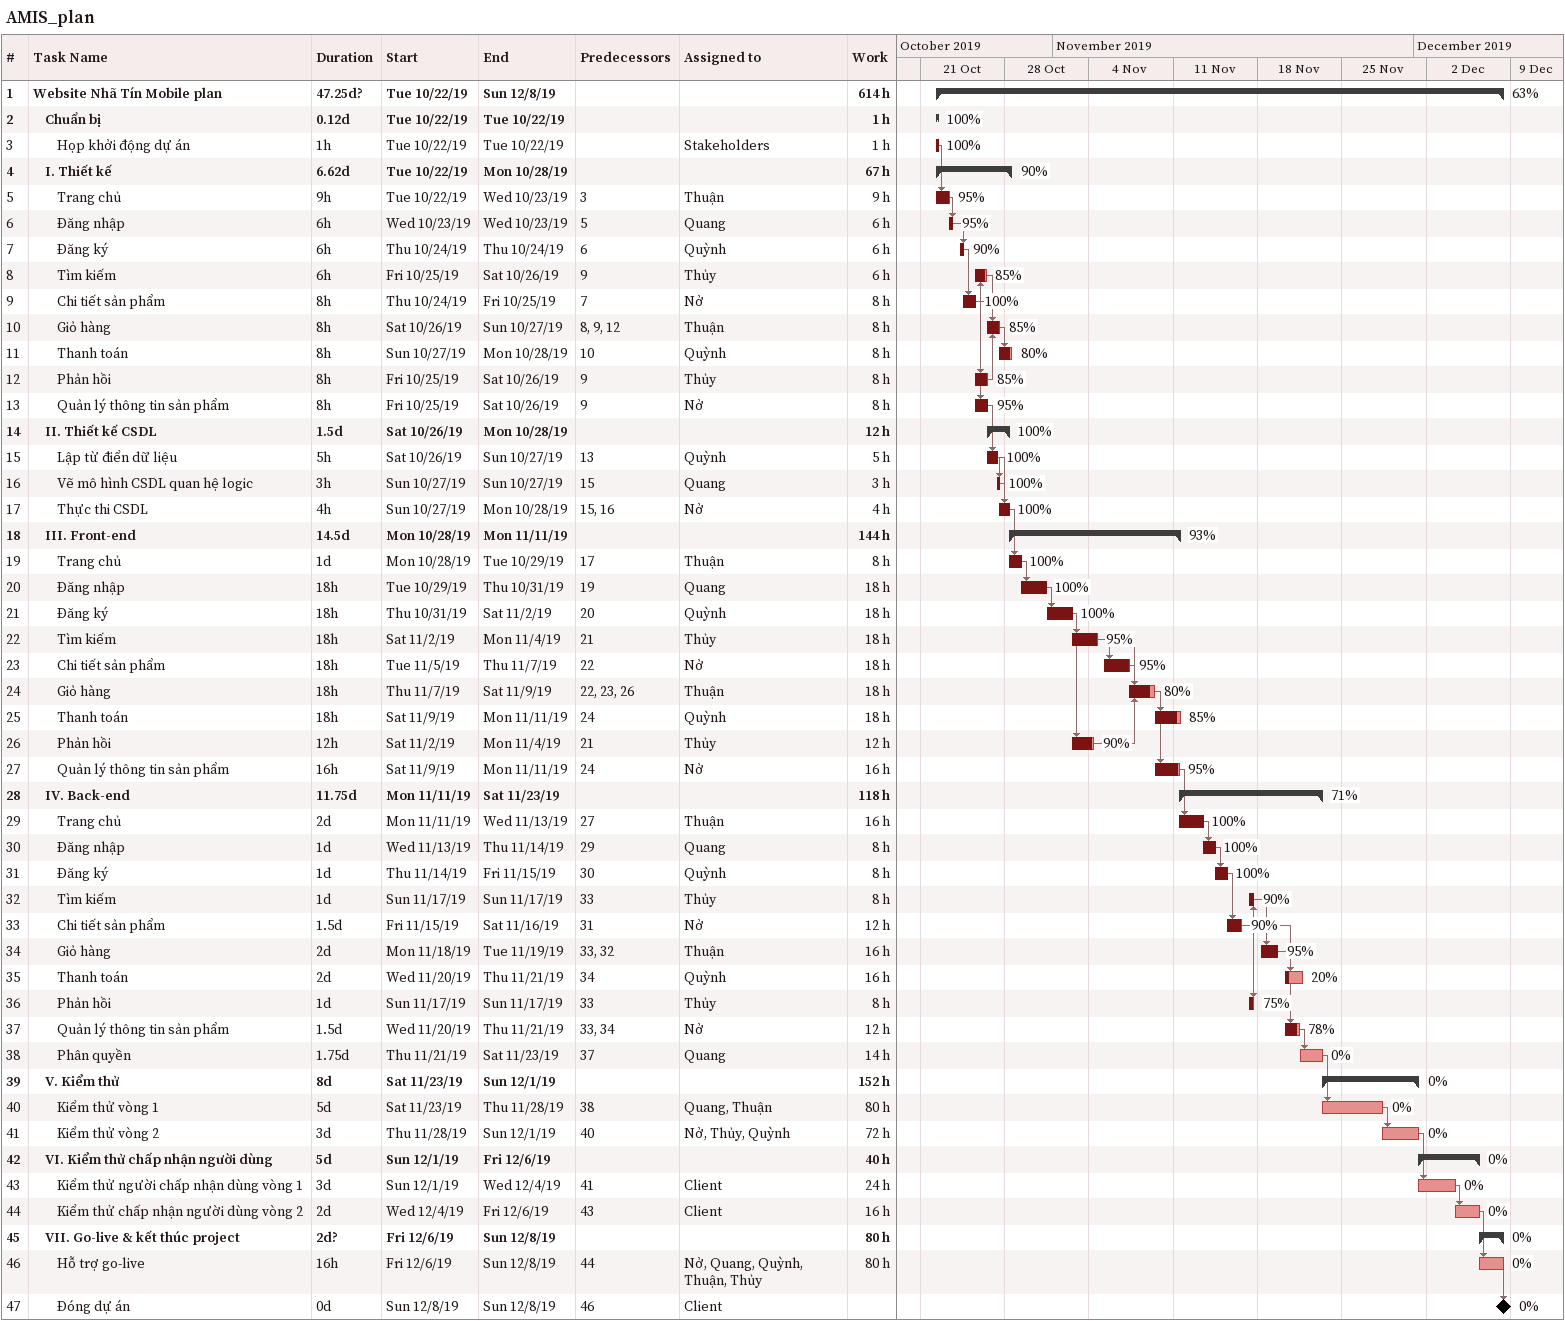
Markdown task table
AMIS_plan

| ID | Level | Task | Duration | Start | Finish | Predecessors | Resources | % complete | Work (h) |
|---|---|---|---|---|---|---|---|---|---|
| 1 | 1 | **Website Nhã Tín Mobile plan** | 47.25d? | 2019-10-22 | 2019-12-08 |  |  | 63 | 614 |
| 2 | 2 | **Chuẩn bị** | 0.12d | 2019-10-22 | 2019-10-22 |  |  | 100 | 1 |
| 3 | 3 | Họp khởi động dự án | 1h | 2019-10-22 | 2019-10-22 |  | Stakeholders | 100 | 1 |
| 4 | 2 | **I. Thiết kế** | 6.62d | 2019-10-22 | 2019-10-28 |  |  | 90 | 67 |
| 5 | 3 | Trang chủ | 9h | 2019-10-22 | 2019-10-23 | 3 | Thuận | 95 | 9 |
| 6 | 3 | Đăng nhập | 6h | 2019-10-23 | 2019-10-23 | 5 | Quang | 95 | 6 |
| 7 | 3 | Đăng ký | 6h | 2019-10-24 | 2019-10-24 | 6 | Quỳnh | 90 | 6 |
| 8 | 3 | Tìm kiếm | 6h | 2019-10-25 | 2019-10-26 | 9 | Thủy | 85 | 6 |
| 9 | 3 | Chi tiết sản phẩm | 8h | 2019-10-24 | 2019-10-25 | 7 | Nở | 100 | 8 |
| 10 | 3 | Giỏ hàng | 8h | 2019-10-26 | 2019-10-27 | 8, 9, 12 | Thuận | 85 | 8 |
| 11 | 3 | Thanh toán | 8h | 2019-10-27 | 2019-10-28 | 10 | Quỳnh | 80 | 8 |
| 12 | 3 | Phản hồi | 8h | 2019-10-25 | 2019-10-26 | 9 | Thủy | 85 | 8 |
| 13 | 3 | Quản lý thông tin sản phẩm | 8h | 2019-10-25 | 2019-10-26 | 9 | Nở | 95 | 8 |
| 14 | 2 | **II. Thiết kế CSDL** | 1.5d | 2019-10-26 | 2019-10-28 |  |  | 100 | 12 |
| 15 | 3 | Lập từ điển dữ liệu | 5h | 2019-10-26 | 2019-10-27 | 13 | Quỳnh | 100 | 5 |
| 16 | 3 | Vẽ mô hình CSDL quan hệ logic | 3h | 2019-10-27 | 2019-10-27 | 15 | Quang | 100 | 3 |
| 17 | 3 | Thực thi CSDL | 4h | 2019-10-27 | 2019-10-28 | 15, 16 | Nở | 100 | 4 |
| 18 | 2 | **III. Front-end** | 14.5d | 2019-10-28 | 2019-11-11 |  |  | 93 | 144 |
| 19 | 3 | Trang chủ | 1d | 2019-10-28 | 2019-10-29 | 17 | Thuận | 100 | 8 |
| 20 | 3 | Đăng nhập | 18h | 2019-10-29 | 2019-10-31 | 19 | Quang | 100 | 18 |
| 21 | 3 | Đăng ký | 18h | 2019-10-31 | 2019-11-02 | 20 | Quỳnh | 100 | 18 |
| 22 | 3 | Tìm kiếm | 18h | 2019-11-02 | 2019-11-04 | 21 | Thủy | 95 | 18 |
| 23 | 3 | Chi tiết sản phẩm | 18h | 2019-11-05 | 2019-11-07 | 22 | Nở | 95 | 18 |
| 24 | 3 | Giỏ hàng | 18h | 2019-11-07 | 2019-11-09 | 22, 23, 26 | Thuận | 80 | 18 |
| 25 | 3 | Thanh toán | 18h | 2019-11-09 | 2019-11-11 | 24 | Quỳnh | 85 | 18 |
| 26 | 3 | Phản hồi | 12h | 2019-11-02 | 2019-11-04 | 21 | Thủy | 90 | 12 |
| 27 | 3 | Quản lý thông tin sản phẩm | 16h | 2019-11-09 | 2019-11-11 | 24 | Nở | 95 | 16 |
| 28 | 2 | **IV. Back-end** | 11.75d | 2019-11-11 | 2019-11-23 |  |  | 71 | 118 |
| 29 | 3 | Trang chủ | 2d | 2019-11-11 | 2019-11-13 | 27 | Thuận | 100 | 16 |
| 30 | 3 | Đăng nhập | 1d | 2019-11-13 | 2019-11-14 | 29 | Quang | 100 | 8 |
| 31 | 3 | Đăng ký | 1d | 2019-11-14 | 2019-11-15 | 30 | Quỳnh | 100 | 8 |
| 32 | 3 | Tìm kiếm | 1d | 2019-11-17 | 2019-11-17 | 33 | Thủy | 90 | 8 |
| 33 | 3 | Chi tiết sản phẩm | 1.5d | 2019-11-15 | 2019-11-16 | 31 | Nở | 90 | 12 |
| 34 | 3 | Giỏ hàng | 2d | 2019-11-18 | 2019-11-19 | 33, 32 | Thuận | 95 | 16 |
| 35 | 3 | Thanh toán | 2d | 2019-11-20 | 2019-11-21 | 34 | Quỳnh | 20 | 16 |
| 36 | 3 | Phản hồi | 1d | 2019-11-17 | 2019-11-17 | 33 | Thủy | 75 | 8 |
| 37 | 3 | Quản lý thông tin sản phẩm | 1.5d | 2019-11-20 | 2019-11-21 | 33, 34 | Nở | 78 | 12 |
| 38 | 3 | Phân quyền | 1.75d | 2019-11-21 | 2019-11-23 | 37 | Quang | 0 | 14 |
| 39 | 2 | **V. Kiểm thử** | 8d | 2019-11-23 | 2019-12-01 |  |  | 0 | 152 |
| 40 | 3 | Kiểm thử vòng 1 | 5d | 2019-11-23 | 2019-11-28 | 38 | Quang, Thuận | 0 | 80 |
| 41 | 3 | Kiểm thử vòng 2 | 3d | 2019-11-28 | 2019-12-01 | 40 | Nở, Thủy, Quỳnh | 0 | 72 |
| 42 | 2 | **VI. Kiểm thử chấp nhận người dùng** | 5d | 2019-12-01 | 2019-12-06 |  |  | 0 | 40 |
| 43 | 3 | Kiểm thử người chấp nhận dùng vòng 1 | 3d | 2019-12-01 | 2019-12-04 | 41 | Client | 0 | 24 |
| 44 | 3 | Kiểm thử chấp nhận người dùng vòng 2 | 2d | 2019-12-04 | 2019-12-06 | 43 | Client | 0 | 16 |
| 45 | 2 | **VII. Go-live & kết thúc project** | 2d? | 2019-12-06 | 2019-12-08 |  |  | 0 | 80 |
| 46 | 3 | Hỗ trợ go-live | 16h | 2019-12-06 | 2019-12-08 | 44 | Nở, Quang, Quỳnh, Thuận, Thủy | 0 | 80 |
| 47 | 3 | Đóng dự án | 0d | 2019-12-08 | 2019-12-08 | 46 | Client | 0 |  |
